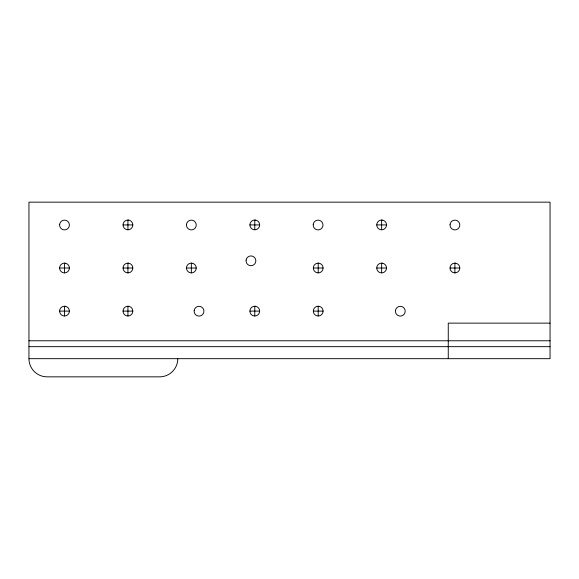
<?xml version="1.0" encoding="UTF-8"?>
<svg xmlns="http://www.w3.org/2000/svg" width="579" height="579" viewBox="0 0 579 579"><rect width="100%" height="100%" fill="white"/><g stroke="black" fill="none" stroke-linecap="round" stroke-linejoin="round"><path stroke-width="0.87" d="M123.095 224.92L132.757 224.92M249.947 224.92L259.609 224.92M376.806 224.92L386.468 224.92M59.666 268.019L69.328 268.019M123.095 268.019L132.757 268.019M186.525 268.019L196.187 268.019M313.377 268.019L323.039 268.019M376.806 268.019L386.468 268.019M450.078 268.019L459.74 268.019M59.666 311.111L69.328 311.111M123.095 311.111L132.757 311.111M249.947 311.111L259.609 311.111M313.377 311.111L323.039 311.111M550.05 323.133L448.262 323.133L448.262 358.683M28.95 340.778L550.05 340.778M28.95 346.662L550.05 346.662M28.95 358.683L550.05 358.683L550.05 202.158L28.95 202.158L28.95 358.683A18.159 18.159 0 0 0 47.109 376.842L159.638 376.842A18.159 18.159 0 0 0 177.796 358.683M454.906 263.184L454.906 272.847M381.633 220.092L381.633 229.754M381.633 263.184L381.633 272.847M318.211 263.184L318.211 272.847M318.211 306.277L318.211 315.946M254.782 220.092L254.782 229.754M254.782 306.277L254.782 315.946M191.352 263.184L191.352 272.847M127.93 220.092L127.93 229.754M127.93 263.184L127.93 272.847M127.93 306.277L127.93 315.946M64.501 263.184L64.501 272.847M64.501 306.277L64.501 315.946M59.68 224.283L59.659 225.557A4.871 4.871 0 0 0 63.77 229.834L65.043 229.856A4.871 4.871 0 0 0 69.321 225.745L69.342 224.471A4.871 4.871 0 0 0 65.232 220.201L63.958 220.172A4.871 4.871 0 0 0 59.68 224.283M186.539 224.283L186.51 225.557A4.871 4.871 0 0 0 190.629 229.834L191.895 229.856A4.871 4.871 0 0 0 196.172 225.745L196.194 224.471A4.871 4.871 0 0 0 192.083 220.201L190.809 220.172A4.871 4.871 0 0 0 186.539 224.283M194.211 310.474L194.182 311.748A4.871 4.871 0 0 0 198.3 316.018L199.567 316.047A4.871 4.871 0 0 0 203.844 311.936L203.866 310.662A4.871 4.871 0 0 0 199.755 306.385L198.481 306.363A4.871 4.871 0 0 0 194.211 310.474M246.126 260.094L246.104 261.361A4.871 4.871 0 0 0 250.215 265.638L251.489 265.66A4.871 4.871 0 0 0 255.759 261.549L255.788 260.275A4.871 4.871 0 0 0 251.677 256.005L250.403 255.976A4.871 4.871 0 0 0 246.126 260.094M313.261 224.283L313.239 225.557A4.871 4.871 0 0 0 317.35 229.834L318.624 229.856A4.871 4.871 0 0 0 322.901 225.745L322.923 224.471A4.871 4.871 0 0 0 318.812 220.201L317.538 220.172A4.871 4.871 0 0 0 313.261 224.283M395.486 310.474L395.464 311.748A4.871 4.871 0 0 0 399.575 316.018L400.849 316.047A4.871 4.871 0 0 0 405.126 311.936L405.148 310.662A4.871 4.871 0 0 0 401.037 306.385L399.763 306.363A4.871 4.871 0 0 0 395.486 310.474M450.093 224.283L450.064 225.557A4.871 4.871 0 0 0 454.182 229.834L455.449 229.856A4.871 4.871 0 0 0 459.726 225.745L459.748 224.471A4.871 4.871 0 0 0 455.637 220.201L454.363 220.172A4.871 4.871 0 0 0 450.093 224.283M128.466 220.078L127.199 220.107A4.871 4.871 0 0 0 123.088 224.377L123.11 225.651A4.871 4.871 0 0 0 127.387 229.762L128.654 229.74A4.871 4.871 0 0 0 132.772 225.463L132.743 224.189A4.871 4.871 0 0 0 128.466 220.078M255.325 220.078L254.051 220.107A4.871 4.871 0 0 0 249.94 224.377L249.962 225.651A4.871 4.871 0 0 0 254.239 229.762L255.513 229.74A4.871 4.871 0 0 0 259.624 225.463L259.602 224.189A4.871 4.871 0 0 0 255.325 220.078M382.176 220.078L380.902 220.107A4.871 4.871 0 0 0 376.791 224.377L376.82 225.651A4.871 4.871 0 0 0 381.091 229.762L382.364 229.74A4.871 4.871 0 0 0 386.475 225.463L386.454 224.189A4.871 4.871 0 0 0 382.176 220.078M65.043 263.177L63.77 263.199A4.871 4.871 0 0 0 59.659 267.476L59.68 268.75A4.871 4.871 0 0 0 63.958 272.861L65.232 272.832A4.871 4.871 0 0 0 69.342 268.555L69.314 267.288A4.871 4.871 0 0 0 65.043 263.177M128.466 263.177L127.199 263.199A4.871 4.871 0 0 0 123.088 267.476L123.11 268.75A4.871 4.871 0 0 0 127.387 272.861L128.654 272.832A4.871 4.871 0 0 0 132.772 268.555L132.743 267.288A4.871 4.871 0 0 0 128.466 263.177M191.895 263.177L190.621 263.199A4.871 4.871 0 0 0 186.51 267.476L186.539 268.75A4.871 4.871 0 0 0 190.809 272.861L192.083 272.832A4.871 4.871 0 0 0 196.194 268.555L196.172 267.288A4.871 4.871 0 0 0 191.895 263.177M318.747 263.177L317.48 263.199A4.871 4.871 0 0 0 313.369 267.476L313.391 268.75A4.871 4.871 0 0 0 317.668 272.861L318.942 272.832A4.871 4.871 0 0 0 323.053 268.555L323.024 267.288A4.871 4.871 0 0 0 318.747 263.177M382.176 263.177L380.902 263.199A4.871 4.871 0 0 0 376.791 267.476L376.82 268.75A4.871 4.871 0 0 0 381.091 272.861L382.364 272.832A4.871 4.871 0 0 0 386.475 268.555L386.454 267.288A4.871 4.871 0 0 0 382.176 263.177M455.449 263.177L454.182 263.199A4.871 4.871 0 0 0 450.064 267.476L450.093 268.75A4.871 4.871 0 0 0 454.37 272.861L455.637 272.832A4.871 4.871 0 0 0 459.748 268.555L459.726 267.288A4.871 4.871 0 0 0 455.449 263.177M65.043 306.269L63.77 306.291A4.871 4.871 0 0 0 59.659 310.568L59.68 311.842A4.871 4.871 0 0 0 63.958 315.953L65.232 315.931A4.871 4.871 0 0 0 69.342 311.654L69.314 310.38A4.871 4.871 0 0 0 65.043 306.269M128.466 306.269L127.199 306.291A4.871 4.871 0 0 0 123.088 310.568L123.11 311.842A4.871 4.871 0 0 0 127.387 315.953L128.654 315.931A4.871 4.871 0 0 0 132.772 311.654L132.743 310.38A4.871 4.871 0 0 0 128.466 306.269M255.325 306.269L254.051 306.291A4.871 4.871 0 0 0 249.94 310.568L249.962 311.842A4.871 4.871 0 0 0 254.239 315.953L255.513 315.931A4.871 4.871 0 0 0 259.624 311.654L259.602 310.38A4.871 4.871 0 0 0 255.325 306.269M318.747 306.269L317.48 306.291A4.871 4.871 0 0 0 313.369 310.568L313.391 311.842A4.871 4.871 0 0 0 317.668 315.953L318.942 315.931A4.871 4.871 0 0 0 323.053 311.654L323.024 310.38A4.871 4.871 0 0 0 318.747 306.269"/></g></svg>
